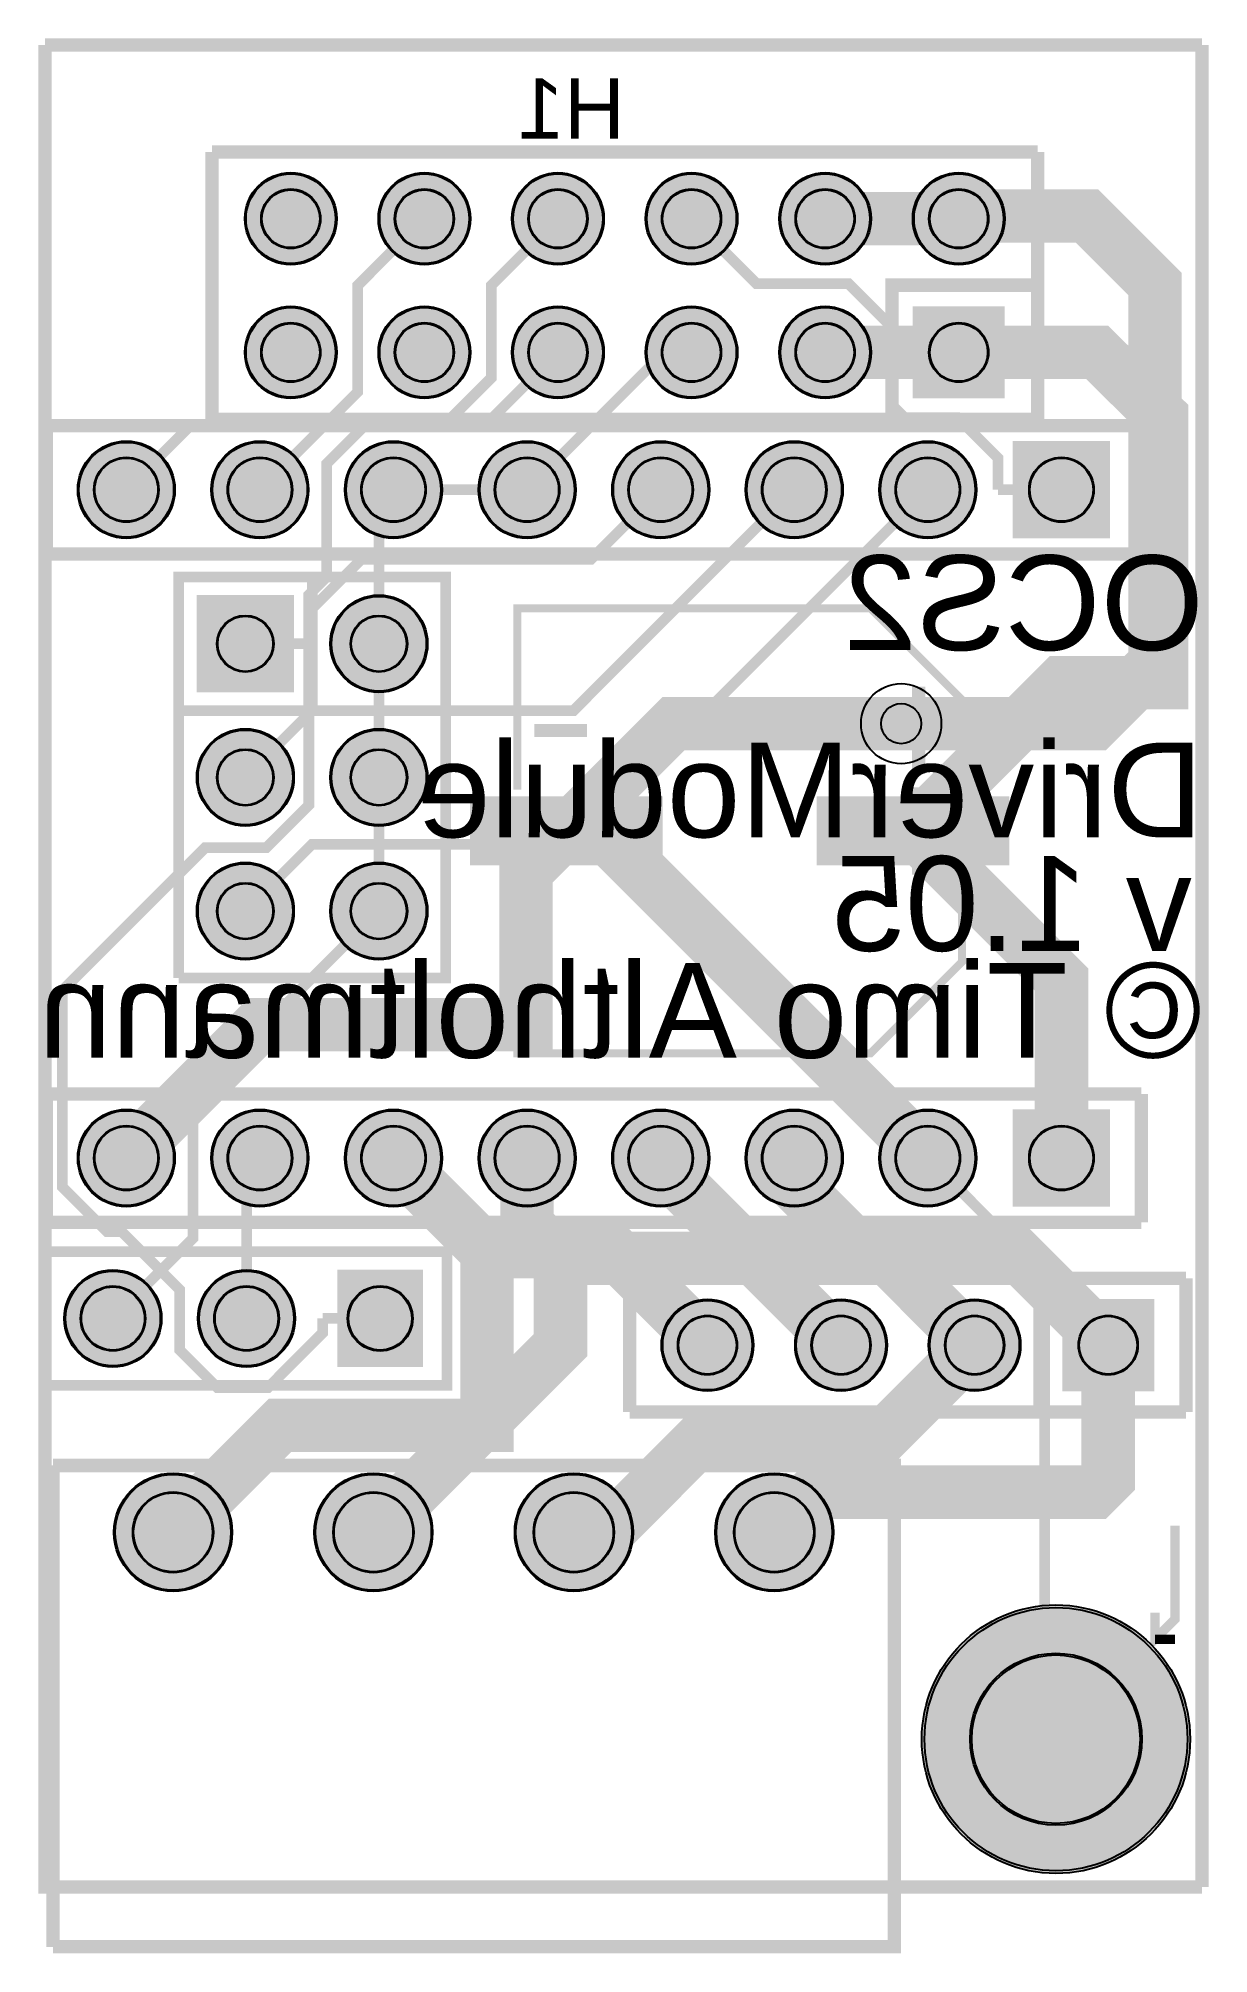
# Model space of a CAD drawing. Header units: millimetres. Extents: x -0.1 to 22.1, y -1.3 to 35.1.
import ezdxf

# ---------------------------------------------------------------- set-up
doc = ezdxf.new("R2010")
doc.units = ezdxf.units.MM
for name, color, linetype, true_color in [('BoardOutLine', 7, 'Continuous', 0xff00ff), ('BottomLayer', 7, 'Continuous', 0x0000ff), ('BottomSilkLayer', 7, 'Continuous', 0x66cc33), ('BottomSolderMaskLayer', 7, 'Continuous', 0xaa00ff), ('Document', 7, 'Continuous', 0xffffff), ('Hole', 7, 'Continuous', 0x222222), ('Multi-Layer', 7, 'Continuous', 0xc0c0c0), ('TopLayer', 7, 'Continuous', 0xff0000), ('TopPasteMaskLayer', 7, 'Continuous', 0x808080), ('TopSilkLayer', 7, 'Continuous', 0xffcc00), ('TopSolderMaskLayer', 7, 'Continuous', 0x800080)]:
    doc.layers.add(name, color=color, linetype=linetype, true_color=true_color)
doc.styles.get("Standard").update_dxf_attribs({"font": 'arial.ttf'})

msp = doc.modelspace()

# ---------------------------------------------------------------- hatches: boundary and pattern name
at = {"layer": 'BottomSolderMaskLayer'}
for points in [[(3.798, 31.699, 1), (5.549, 31.699, 1)], [(6.338, 31.699, 1), (8.089, 31.699, 1)], [(8.878, 31.699, 1), (10.629, 31.699, 1)], [(11.418, 31.699, 1), (13.169, 31.699, 1)], [(13.958, 31.699, 1), (15.709, 31.699, 1)], [(16.498, 31.699, 1), (18.249, 31.699, 1)], [(3.798, 29.159, 1), (5.549, 29.159, 1)], [(6.338, 29.159, 1), (8.089, 29.159, 1)], [(8.878, 29.159, 1), (10.629, 29.159, 1)], [(11.418, 29.159, 1), (13.169, 29.159, 1)], [(13.958, 29.159, 1), (15.709, 29.159, 1)], [(18.249, 30.035), (16.498, 30.035), (16.498, 28.284), (18.249, 28.284)], [(0.622, 26.549, 1), (2.472, 26.549, 1)], [(3.162, 26.549, 1), (5.012, 26.549, 1)], [(5.702, 26.549, 1), (7.552, 26.549, 1)], [(8.242, 26.549, 1), (10.092, 26.549, 1)], [(10.782, 26.549, 1), (12.632, 26.549, 1)], [(13.322, 26.549, 1), (15.172, 26.549, 1)], [(15.862, 26.549, 1), (17.712, 26.549, 1)], [(20.252, 25.624), (18.402, 25.624), (18.402, 27.474), (20.252, 27.474)], [(4.736, 24.548), (4.736, 22.697), (2.885, 22.697), (2.885, 24.548)], [(5.425, 23.622, 1), (7.276, 23.622, 1)], [(2.885, 21.082, 1), (4.736, 21.082, 1)], [(5.425, 21.082, 1), (7.276, 21.082, 1)], [(2.885, 18.542, 1), (4.736, 18.542, 1)], [(5.425, 18.542, 1), (7.276, 18.542, 1)], [(0.622, 13.849, 1), (2.472, 13.849, 1)], [(3.162, 13.849, 1), (5.012, 13.849, 1)], [(5.702, 13.849, 1), (7.552, 13.849, 1)], [(8.242, 13.849, 1), (10.092, 13.849, 1)], [(10.782, 13.849, 1), (12.632, 13.849, 1)], [(13.322, 13.849, 1), (15.172, 13.849, 1)], [(15.862, 13.849, 1), (17.712, 13.849, 1)], [(20.252, 12.924), (18.402, 12.924), (18.402, 14.774), (20.252, 14.774)], [(0.368, 10.801, 1), (2.218, 10.801, 1)], [(2.908, 10.801, 1), (4.758, 10.801, 1)], [(7.186, 9.876), (5.56, 9.876), (5.56, 11.726), (7.186, 11.726)], [(11.721, 10.293, 1), (13.471, 10.293, 1)], [(14.261, 10.293, 1), (16.011, 10.293, 1)], [(16.801, 10.293, 1), (18.551, 10.293, 1)], [(21.091, 9.418), (19.341, 9.418), (19.341, 11.168), (21.091, 11.168)], [(1.311, 6.737, 1), (3.561, 6.737, 1)], [(5.121, 6.737, 1), (7.371, 6.737, 1)], [(8.931, 6.737, 1), (11.181, 6.737, 1)], [(12.741, 6.737, 1), (14.991, 6.737, 1)], [(16.672, 2.806, 1), (21.774, 2.806, 1)]]:
    msp.add_hatch(color=256, dxfattribs=at).paths.add_polyline_path(points)
at = {"layer": 'Document'}
for points in [[(16.736, 19.236), (16.736, 20.896), (16.487, 20.896), (16.487, 19.236)], [(9.307, 19.942), (9.307, 20.191), (10.303, 20.191), (10.303, 19.942)], [(17.109, 19.942), (17.109, 20.191), (16.113, 20.191), (16.113, 19.942)]]:
    msp.add_hatch(color=256, dxfattribs=at).paths.add_polyline_path(points)
at = {"layer": 'Multi-Layer'}
for points in [[(3.824, 31.699, 1), (5.524, 31.699, 1)], [(6.364, 31.699, 1), (8.064, 31.699, 1)], [(8.904, 31.699, 1), (10.604, 31.699, 1)], [(11.444, 31.699, 1), (13.144, 31.699, 1)], [(13.984, 31.699, 1), (15.684, 31.699, 1)], [(16.524, 31.699, 1), (18.224, 31.699, 1)], [(3.824, 29.159, 1), (5.524, 29.159, 1)], [(6.364, 29.159, 1), (8.064, 29.159, 1)], [(8.904, 29.159, 1), (10.604, 29.159, 1)], [(11.444, 29.159, 1), (13.144, 29.159, 1)], [(13.984, 29.159, 1), (15.684, 29.159, 1)], [(18.224, 30.009), (16.524, 30.009), (16.524, 28.309), (18.224, 28.309)], [(0.647, 26.549, 1), (2.447, 26.549, 1)], [(3.187, 26.549, 1), (4.987, 26.549, 1)], [(5.727, 26.549, 1), (7.527, 26.549, 1)], [(8.267, 26.549, 1), (10.067, 26.549, 1)], [(10.807, 26.549, 1), (12.607, 26.549, 1)], [(13.347, 26.549, 1), (15.147, 26.549, 1)], [(15.887, 26.549, 1), (17.687, 26.549, 1)], [(20.227, 25.649), (18.427, 25.649), (18.427, 27.449), (20.227, 27.449)], [(4.71, 24.522), (4.71, 22.722), (2.91, 22.722), (2.91, 24.522)], [(5.45, 23.622, 1), (7.25, 23.622, 1)], [(2.91, 21.082, 1), (4.71, 21.082, 1)], [(5.45, 21.082, 1), (7.25, 21.082, 1)], [(2.91, 18.542, 1), (4.71, 18.542, 1)], [(5.45, 18.542, 1), (7.25, 18.542, 1)], [(0.647, 13.849, 1), (2.447, 13.849, 1)], [(3.187, 13.849, 1), (4.987, 13.849, 1)], [(5.727, 13.849, 1), (7.527, 13.849, 1)], [(8.267, 13.849, 1), (10.067, 13.849, 1)], [(10.807, 13.849, 1), (12.607, 13.849, 1)], [(13.347, 13.849, 1), (15.147, 13.849, 1)], [(15.887, 13.849, 1), (17.687, 13.849, 1)], [(20.227, 12.949), (18.427, 12.949), (18.427, 14.749), (20.227, 14.749)], [(0.393, 10.801, 1), (2.193, 10.801, 1)], [(2.933, 10.801, 1), (4.733, 10.801, 1)], [(7.16, 9.901), (5.586, 9.901), (5.586, 11.701), (7.16, 11.701)], [(11.746, 10.293, 1), (13.446, 10.293, 1)], [(14.286, 10.293, 1), (15.986, 10.293, 1)], [(16.826, 10.293, 1), (18.526, 10.293, 1)], [(21.066, 9.443), (19.366, 9.443), (19.366, 11.143), (21.066, 11.143)], [(1.336, 6.737, 1), (3.536, 6.737, 1)], [(5.146, 6.737, 1), (7.346, 6.737, 1)], [(8.956, 6.737, 1), (11.156, 6.737, 1)], [(12.766, 6.737, 1), (14.966, 6.737, 1)]]:
    msp.add_hatch(color=256, dxfattribs=at).paths.add_polyline_path(points)
at = {"layer": 'TopLayer'}
for points in [[(11.718, 19.436), (11.718, 20.696), (8.108, 20.696), (8.108, 19.436)], [(14.698, 19.436), (14.698, 20.696), (18.308, 20.696), (18.308, 19.436)]]:
    msp.add_hatch(color=256, dxfattribs=at).paths.add_polyline_path(points)
at = {"layer": 'TopPasteMaskLayer'}
for points in [[(11.718, 19.436), (11.718, 20.696), (8.108, 20.696), (8.108, 19.436)], [(14.698, 19.436), (14.698, 20.696), (18.308, 20.696), (18.308, 19.436)]]:
    msp.add_hatch(color=256, dxfattribs=at).paths.add_polyline_path(points)
at = {"layer": 'TopSilkLayer'}
for points in [[(16.736, 21.145), (16.736, 22.805), (16.487, 22.805), (16.487, 21.145)], [(9.307, 21.851), (9.307, 22.1), (10.303, 22.1), (10.303, 21.851)], [(17.109, 21.851), (17.109, 22.1), (16.113, 22.1), (16.113, 21.851)]]:
    msp.add_hatch(color=256, dxfattribs=at).paths.add_polyline_path(points)
at = {"layer": 'TopSolderMaskLayer'}
for points in [[(3.798, 31.699, 1), (5.549, 31.699, 1)], [(6.338, 31.699, 1), (8.089, 31.699, 1)], [(8.878, 31.699, 1), (10.629, 31.699, 1)], [(11.418, 31.699, 1), (13.169, 31.699, 1)], [(13.958, 31.699, 1), (15.709, 31.699, 1)], [(16.498, 31.699, 1), (18.249, 31.699, 1)], [(3.798, 29.159, 1), (5.549, 29.159, 1)], [(6.338, 29.159, 1), (8.089, 29.159, 1)], [(8.878, 29.159, 1), (10.629, 29.159, 1)], [(11.418, 29.159, 1), (13.169, 29.159, 1)], [(13.958, 29.159, 1), (15.709, 29.159, 1)], [(18.249, 30.035), (16.498, 30.035), (16.498, 28.284), (18.249, 28.284)], [(0.622, 26.549, 1), (2.472, 26.549, 1)], [(3.162, 26.549, 1), (5.012, 26.549, 1)], [(5.702, 26.549, 1), (7.552, 26.549, 1)], [(8.242, 26.549, 1), (10.092, 26.549, 1)], [(10.782, 26.549, 1), (12.632, 26.549, 1)], [(13.322, 26.549, 1), (15.172, 26.549, 1)], [(15.862, 26.549, 1), (17.712, 26.549, 1)], [(20.252, 25.624), (18.402, 25.624), (18.402, 27.474), (20.252, 27.474)], [(4.736, 24.548), (4.736, 22.697), (2.885, 22.697), (2.885, 24.548)], [(5.425, 23.622, 1), (7.276, 23.622, 1)], [(2.885, 21.082, 1), (4.736, 21.082, 1)], [(5.425, 21.082, 1), (7.276, 21.082, 1)], [(11.743, 19.411), (11.743, 20.721), (8.083, 20.721), (8.083, 19.411)], [(14.673, 19.411), (14.673, 20.721), (18.333, 20.721), (18.333, 19.411)], [(2.885, 18.542, 1), (4.736, 18.542, 1)], [(5.425, 18.542, 1), (7.276, 18.542, 1)], [(0.622, 13.849, 1), (2.472, 13.849, 1)], [(3.162, 13.849, 1), (5.012, 13.849, 1)], [(5.702, 13.849, 1), (7.552, 13.849, 1)], [(8.242, 13.849, 1), (10.092, 13.849, 1)], [(10.782, 13.849, 1), (12.632, 13.849, 1)], [(13.322, 13.849, 1), (15.172, 13.849, 1)], [(15.862, 13.849, 1), (17.712, 13.849, 1)], [(20.252, 12.924), (18.402, 12.924), (18.402, 14.774), (20.252, 14.774)], [(0.368, 10.801, 1), (2.218, 10.801, 1)], [(2.908, 10.801, 1), (4.758, 10.801, 1)], [(7.186, 9.876), (5.56, 9.876), (5.56, 11.726), (7.186, 11.726)], [(11.721, 10.293, 1), (13.471, 10.293, 1)], [(14.261, 10.293, 1), (16.011, 10.293, 1)], [(16.801, 10.293, 1), (18.551, 10.293, 1)], [(21.091, 9.418), (19.341, 9.418), (19.341, 11.168), (21.091, 11.168)], [(1.311, 6.737, 1), (3.561, 6.737, 1)], [(5.121, 6.737, 1), (7.371, 6.737, 1)], [(8.931, 6.737, 1), (11.181, 6.737, 1)], [(12.741, 6.737, 1), (14.991, 6.737, 1)], [(16.672, 2.806, 1), (21.774, 2.806, 1)]]:
    msp.add_hatch(color=256, dxfattribs=at).paths.add_polyline_path(points)

# ---------------------------------------------------------------- linework, layer by layer
at = {"layer": 'BoardOutLine', "const_width": 0.254}
for points in [[(22, 35), (0, 35)], [(0, 35), (0, 0), (22, 0)], [(22, 0), (22, 35)]]:
    msp.add_lwpolyline(points, dxfattribs=at)
at = {"layer": 'BottomLayer'}
for points, const_width in [([(17.374, 31.699), (14.834, 31.699)], 1.016), ([(16.279, 22.105), (19.962, 22.105), (21.105, 23.248), (21.105, 30.457), (19.812, 31.749), (17.424, 31.749), (17.374, 31.699)], 1.016), ([(18.122, 26.549), (18.122, 27.152), (17.355, 27.919), (16.344, 27.919), (16.079, 28.183), (16.079, 29.664), (15.279, 30.464), (13.529, 30.464), (12.294, 31.699)], 0.203), ([(17.374, 31.699), (14.834, 31.699)], 0.203), ([(16.279, 22.105), (19.962, 22.105), (21.105, 23.248), (21.105, 30.457), (19.812, 31.75), (17.424, 31.75), (17.374, 31.699)], 0.203), ([(1.547, 26.549), (2.754, 27.756), (8.35, 27.756), (9.754, 29.159)], 0.203), ([(9.167, 26.549), (11.777, 29.159), (12.294, 29.159)], 0.203), ([(16.787, 26.549), (10.05, 19.812), (5.08, 19.812), (3.81, 18.542)], 0.203), ([(14.247, 26.549), (10.05, 22.352), (5.08, 22.352), (3.81, 21.082)], 0.203), ([(11.707, 26.549), (10.382, 25.224), (6.014, 25.224), (5.015, 24.225), (5.015, 23.622)], 0.203), ([(6.627, 26.549), (9.167, 26.549)], 0.203), ([(19.327, 26.549), (18.122, 26.549)], 0.203), ([(3.81, 23.622), (5.015, 23.622)], 0.203), ([(6.35, 18.542), (2.817, 15.009), (2.817, 12.325), (1.293, 10.801)], 0.203), ([(2.436, 6.737), (4.468, 8.769), (8.405, 8.769), (8.405, 12.071), (6.627, 13.849)], 1.016), ([(17.676, 10.293), (15.898, 12.071), (13.358, 12.071), (11.707, 13.722), (11.707, 13.849)], 1.016), ([(8.405, 12.071), (6.627, 13.849)], 0.508), ([(17.676, 10.293), (15.898, 12.071), (13.358, 12.071), (11.707, 13.722), (11.707, 13.849)], 0.508), ([(19.223, 2.806), (19.01, 3.019), (19.01, 11.626), (16.787, 13.849)], 0.203), ([(12.596, 10.293), (10.818, 12.071), (8.405, 12.071)], 1.016), ([(2.436, 6.737), (4.468, 8.769), (8.405, 8.769), (8.405, 12.071)], 0.508), ([(12.596, 10.293), (10.818, 12.071), (8.405, 12.071)], 0.508), ([(17.676, 10.293), (16.025, 8.642), (12.596, 8.642), (10.691, 6.737), (10.056, 6.737)], 1.016), ([(17.676, 10.293), (16.025, 8.642), (12.596, 8.642), (10.691, 6.737), (10.056, 6.737)], 0.508)]:
    msp.add_lwpolyline(points, dxfattribs=dict(at, const_width=const_width))
at = {"layer": 'BottomSilkLayer', "const_width": 0.254}
for points in [[(3.174, 32.969), (3.174, 27.889)], [(18.874, 32.969), (3.174, 32.969)], [(18.874, 32.969), (18.874, 27.889)], [(18.874, 30.436), (16.104, 30.436), (16.104, 27.889)], [(18.874, 27.889), (3.174, 27.889)]]:
    msp.add_lwpolyline(points, dxfattribs=at)
at = {"layer": 'BottomSolderMaskLayer'}
for centre, radius in [((4.674, 31.699), 0.875), ((7.214, 31.699), 0.875), ((9.754, 31.699), 0.875), ((12.294, 31.699), 0.875), ((14.834, 31.699), 0.875), ((17.374, 31.699), 0.875), ((4.674, 31.699), 0.566), ((7.214, 31.699), 0.566), ((9.754, 31.699), 0.566), ((12.294, 31.699), 0.566), ((14.834, 31.699), 0.566), ((17.374, 31.699), 0.566), ((4.674, 29.159), 0.875), ((7.214, 29.159), 0.875), ((9.754, 29.159), 0.875), ((12.294, 29.159), 0.875), ((14.834, 29.159), 0.875), ((4.674, 29.159), 0.566), ((7.214, 29.159), 0.566), ((9.754, 29.159), 0.566), ((12.294, 29.159), 0.566), ((14.834, 29.159), 0.566), ((17.374, 29.159), 0.566), ((1.547, 26.549), 0.925), ((4.087, 26.549), 0.925), ((6.627, 26.549), 0.925), ((9.167, 26.549), 0.925), ((11.707, 26.549), 0.925), ((14.247, 26.549), 0.925), ((16.787, 26.549), 0.925), ((1.547, 26.549), 0.617), ((4.087, 26.549), 0.617), ((6.627, 26.549), 0.617), ((9.167, 26.549), 0.617), ((11.707, 26.549), 0.617), ((14.247, 26.549), 0.617), ((16.787, 26.549), 0.617), ((19.327, 26.549), 0.617), ((6.35, 23.622), 0.925), ((3.81, 23.622), 0.54), ((6.35, 23.622), 0.54), ((3.81, 21.082), 0.925), ((6.35, 21.082), 0.925), ((3.81, 21.082), 0.54), ((6.35, 21.082), 0.54), ((3.81, 18.542), 0.925), ((6.35, 18.542), 0.925), ((3.81, 18.542), 0.54), ((6.35, 18.542), 0.54), ((1.547, 13.849), 0.925), ((4.087, 13.849), 0.925), ((6.627, 13.849), 0.925), ((9.167, 13.849), 0.925), ((11.707, 13.849), 0.925), ((14.247, 13.849), 0.925), ((16.787, 13.849), 0.925), ((1.547, 13.849), 0.617), ((4.087, 13.849), 0.617), ((6.627, 13.849), 0.617), ((9.167, 13.849), 0.617), ((11.707, 13.849), 0.617), ((14.247, 13.849), 0.617), ((16.787, 13.849), 0.617), ((19.327, 13.849), 0.617), ((1.293, 10.801), 0.925), ((3.833, 10.801), 0.925), ((1.293, 10.801), 0.617), ((3.833, 10.801), 0.617), ((6.373, 10.801), 0.619), ((12.596, 10.293), 0.875), ((15.136, 10.293), 0.875), ((17.676, 10.293), 0.875), ((12.596, 10.293), 0.566), ((15.136, 10.293), 0.566), ((17.676, 10.293), 0.566), ((20.216, 10.293), 0.566), ((2.436, 6.737), 1.125), ((6.246, 6.737), 1.125), ((10.056, 6.737), 1.125), ((13.866, 6.737), 1.125), ((2.436, 6.737), 0.767), ((6.246, 6.737), 0.767), ((10.056, 6.737), 0.767), ((13.866, 6.737), 0.767), ((19.223, 2.806), 2.551), ((19.222, 2.806), 1.633)]:
    msp.add_circle(centre, radius, dxfattribs=at)
at = {"layer": 'Hole'}
msp.add_circle((16.279, 22.104), 0.381, dxfattribs=at)
at = {"layer": 'Multi-Layer'}
for centre, radius in [((4.674, 31.699), 0.85), ((7.214, 31.699), 0.85), ((9.754, 31.699), 0.85), ((12.294, 31.699), 0.85), ((14.834, 31.699), 0.85), ((17.374, 31.699), 0.85), ((4.674, 31.699), 0.55), ((7.214, 31.699), 0.55), ((9.754, 31.699), 0.55), ((12.294, 31.699), 0.55), ((14.834, 31.699), 0.55), ((17.374, 31.699), 0.55), ((4.674, 29.159), 0.85), ((7.214, 29.159), 0.85), ((9.754, 29.159), 0.85), ((12.294, 29.159), 0.85), ((14.834, 29.159), 0.85), ((4.674, 29.159), 0.55), ((7.214, 29.159), 0.55), ((9.754, 29.159), 0.55), ((12.294, 29.159), 0.55), ((14.834, 29.159), 0.55), ((17.374, 29.159), 0.55), ((1.547, 26.549), 0.9), ((4.087, 26.549), 0.9), ((6.627, 26.549), 0.9), ((9.167, 26.549), 0.9), ((11.707, 26.549), 0.9), ((14.247, 26.549), 0.9), ((16.787, 26.549), 0.9), ((1.547, 26.549), 0.6), ((4.087, 26.549), 0.6), ((6.627, 26.549), 0.6), ((9.167, 26.549), 0.6), ((11.707, 26.549), 0.6), ((14.247, 26.549), 0.6), ((16.787, 26.549), 0.6), ((19.327, 26.549), 0.6), ((6.35, 23.622), 0.9), ((3.81, 23.622), 0.525), ((6.35, 23.622), 0.525), ((16.279, 22.104), 0.762), ((3.81, 21.082), 0.9), ((6.35, 21.082), 0.9), ((3.81, 21.082), 0.525), ((6.35, 21.082), 0.525), ((3.81, 18.542), 0.9), ((6.35, 18.542), 0.9), ((3.81, 18.542), 0.525), ((6.35, 18.542), 0.525), ((1.547, 13.849), 0.9), ((4.087, 13.849), 0.9), ((6.627, 13.849), 0.9), ((9.167, 13.849), 0.9), ((11.707, 13.849), 0.9), ((14.247, 13.849), 0.9), ((16.787, 13.849), 0.9), ((1.547, 13.849), 0.6), ((4.087, 13.849), 0.6), ((6.627, 13.849), 0.6), ((9.167, 13.849), 0.6), ((11.707, 13.849), 0.6), ((14.247, 13.849), 0.6), ((16.787, 13.849), 0.6), ((19.327, 13.849), 0.6), ((1.293, 10.801), 0.9), ((3.833, 10.801), 0.9), ((1.293, 10.801), 0.6), ((3.833, 10.801), 0.6), ((6.373, 10.801), 0.6), ((12.596, 10.293), 0.85), ((15.136, 10.293), 0.85), ((17.676, 10.293), 0.85), ((12.596, 10.293), 0.55), ((15.136, 10.293), 0.55), ((17.676, 10.293), 0.55), ((20.216, 10.293), 0.55), ((2.436, 6.737), 1.1), ((6.246, 6.737), 1.1), ((10.056, 6.737), 1.1), ((13.866, 6.737), 1.1), ((2.436, 6.737), 0.75), ((6.246, 6.737), 0.75), ((10.056, 6.737), 0.75), ((13.866, 6.737), 0.75), ((19.223, 2.806), 2.5), ((19.222, 2.806), 1.6)]:
    msp.add_circle(centre, radius, dxfattribs=at)
at = {"layer": 'TopLayer'}
for points, const_width in [([(5.28, 10.801), (5.28, 10.528), (4.241, 9.488), (3.275, 9.488), (2.563, 10.2), (2.563, 11.347), (1.458, 12.452), (1.178, 12.452), (0.332, 13.298), (0.332, 17.034), (3.048, 19.749), (4.212, 19.749), (5.017, 20.554), (5.017, 24.552), (5.357, 24.892), (5.357, 27.045), (6.181, 27.869), (7.681, 27.869), (8.484, 28.672), (8.484, 30.429), (9.754, 31.699)], 0.203), ([(4.087, 26.549), (5.944, 28.406), (5.944, 30.429), (7.214, 31.699)], 0.203), ([(17.374, 29.159), (14.834, 29.159)], 1.016), ([(16.503, 20.065), (19.319, 22.882), (21.232, 22.882), (21.232, 27.947), (20.005, 29.159), (17.374, 29.159)], 1.016), ([(17.374, 29.159), (14.834, 29.159)], 0.508), ([(16.503, 20.066), (19.319, 22.882), (21.232, 22.882), (21.232, 27.947), (20.005, 29.159), (17.374, 29.159)], 0.508), ([(6.627, 26.549), (6.35, 26.272), (6.35, 23.622)], 0.203), ([(6.35, 23.622), (6.35, 21.082)], 0.203), ([(16.279, 22.104), (11.951, 22.104), (9.913, 20.066)], 1.016), ([(16.279, 22.104), (11.951, 22.104), (9.913, 20.066)], 0.203), ([(6.35, 21.082), (6.35, 18.542)], 0.203), ([(9.913, 20.066), (9.144, 19.297), (9.144, 16.383), (4.081, 16.383), (1.547, 13.849)], 1.016), ([(9.913, 20.066), (10.57, 20.066), (16.787, 13.849)], 1.016), ([(16.503, 20.066), (19.327, 17.242), (19.327, 13.849)], 1.016), ([(9.913, 20.066), (9.144, 19.297), (9.144, 16.383), (4.081, 16.383), (1.547, 13.849)], 0.203), ([(9.913, 20.066), (9.913, 20.066)], 0.203), ([(9.913, 20.066), (10.57, 20.066), (16.787, 13.849)], 0.203), ([(16.502, 20.066), (16.503, 20.066)], 0.508), ([(16.503, 20.066), (19.327, 17.242), (19.327, 13.849)], 0.508), ([(15.136, 10.293), (13.485, 11.944), (9.802, 11.944), (9.167, 12.579), (9.167, 13.849)], 1.016), ([(20.216, 10.293), (18.438, 12.071), (15.517, 12.071), (14.247, 13.341), (14.247, 13.849)], 1.016), ([(4.087, 13.849), (3.833, 13.595), (3.833, 10.801)], 0.203), ([(9.802, 11.944), (9.167, 12.579), (9.167, 13.849)], 0.508), ([(20.216, 10.293), (18.438, 12.071), (15.517, 12.071), (14.247, 13.341), (14.247, 13.849)], 0.508), ([(9.802, 11.944), (9.802, 10.293), (6.246, 6.737)], 1.016), ([(9.802, 11.944), (9.802, 10.293), (6.246, 6.737)], 0.508), ([(15.136, 10.293), (13.485, 11.944), (9.802, 11.944)], 0.508), ([(6.373, 10.801), (5.28, 10.801)], 0.203), ([(13.866, 6.737), (14.628, 7.499), (19.962, 7.499), (20.216, 7.753), (20.216, 10.293)], 1.016), ([(13.866, 6.737), (14.628, 7.499), (19.962, 7.499), (20.216, 7.753), (20.216, 10.293)], 0.508)]:
    msp.add_lwpolyline(points, dxfattribs=dict(at, const_width=const_width))
at = {"layer": 'TopSilkLayer'}
for points, const_width in [([(0.027, 25.329), (0.027, 27.769)], 0.254), ([(0.027, 27.769), (20.847, 27.769)], 0.254), ([(20.847, 27.769), (20.847, 25.329)], 0.254), ([(20.847, 25.329), (0.027, 25.329)], 0.254), ([(2.54, 17.272), (7.62, 17.272), (7.62, 24.892), (2.54, 24.892), (2.54, 17.272), (2.54, 22.141)], 0.203), ([(5.083, 24.892), (5.083, 22.352), (2.54, 22.352)], 0.203), ([(8.982, 20.848), (8.982, 24.292), (15.698, 24.292), (17.434, 22.556), (17.434, 20.848)], 0.152), ([(8.982, 19.284), (8.982, 15.84), (15.698, 15.84), (17.434, 17.576), (17.434, 19.284)], 0.152), ([(0.027, 12.629), (0.027, 15.069)], 0.254), ([(0.027, 15.069), (20.847, 15.069)], 0.254), ([(20.847, 15.069), (20.847, 12.629)], 0.254), ([(20.847, 12.629), (0.027, 12.629)], 0.254), ([(5.738, 9.531), (7.643, 9.531), (7.643, 12.071), (0.023, 12.071), (0.023, 9.531)], 0.203), ([(11.116, 9.023), (11.116, 11.563)], 0.254), ([(21.696, 11.563), (11.116, 11.563)], 0.254), ([(18.922, 9.023), (18.922, 11.563)], 0.254), ([(21.696, 9.023), (21.696, 11.563)], 0.254), ([(0.023, 9.531), (5.738, 9.531)], 0.203), ([(21.696, 9.023), (11.116, 9.023)], 0.254), ([(0.15, 8.007), (0.15, -1.143)], 0.254), ([(0.15, 8.007), (16.152, 8.007), (16.152, -1.137), (15.898, -1.137)], 0.254), ([(21.486, 5.467), (21.486, 6.864)], 0.178), ([(21.486, 5.467), (21.486, 5.086), (21.105, 4.705), (21.105, 5.213)], 0.178), ([(21.105, 4.705), (21.486, 4.705)], 0.178), ([(0.15, -1.137), (15.898, -1.137)], 0.254)]:
    msp.add_lwpolyline(points, dxfattribs=dict(at, const_width=const_width))
at = {"layer": 'TopSolderMaskLayer'}
for centre, radius in [((4.674, 31.699), 0.875), ((7.214, 31.699), 0.875), ((9.754, 31.699), 0.875), ((12.294, 31.699), 0.875), ((14.834, 31.699), 0.875), ((17.374, 31.699), 0.875), ((4.674, 31.699), 0.566), ((7.214, 31.699), 0.566), ((9.754, 31.699), 0.566), ((12.294, 31.699), 0.566), ((14.834, 31.699), 0.566), ((17.374, 31.699), 0.566), ((4.674, 29.159), 0.875), ((7.214, 29.159), 0.875), ((9.754, 29.159), 0.875), ((12.294, 29.159), 0.875), ((14.834, 29.159), 0.875), ((4.674, 29.159), 0.566), ((7.214, 29.159), 0.566), ((9.754, 29.159), 0.566), ((12.294, 29.159), 0.566), ((14.834, 29.159), 0.566), ((17.374, 29.159), 0.566), ((1.547, 26.549), 0.925), ((4.087, 26.549), 0.925), ((6.627, 26.549), 0.925), ((9.167, 26.549), 0.925), ((11.707, 26.549), 0.925), ((14.247, 26.549), 0.925), ((16.787, 26.549), 0.925), ((1.547, 26.549), 0.617), ((4.087, 26.549), 0.617), ((6.627, 26.549), 0.617), ((9.167, 26.549), 0.617), ((11.707, 26.549), 0.617), ((14.247, 26.549), 0.617), ((16.787, 26.549), 0.617), ((19.327, 26.549), 0.617), ((6.35, 23.622), 0.925), ((3.81, 23.622), 0.54), ((6.35, 23.622), 0.54), ((3.81, 21.082), 0.925), ((6.35, 21.082), 0.925), ((3.81, 21.082), 0.54), ((6.35, 21.082), 0.54), ((3.81, 18.542), 0.925), ((6.35, 18.542), 0.925), ((3.81, 18.542), 0.54), ((6.35, 18.542), 0.54), ((1.547, 13.849), 0.925), ((4.087, 13.849), 0.925), ((6.627, 13.849), 0.925), ((9.167, 13.849), 0.925), ((11.707, 13.849), 0.925), ((14.247, 13.849), 0.925), ((16.787, 13.849), 0.925), ((1.547, 13.849), 0.617), ((4.087, 13.849), 0.617), ((6.627, 13.849), 0.617), ((9.167, 13.849), 0.617), ((11.707, 13.849), 0.617), ((14.247, 13.849), 0.617), ((16.787, 13.849), 0.617), ((19.327, 13.849), 0.617), ((1.293, 10.801), 0.925), ((3.833, 10.801), 0.925), ((1.293, 10.801), 0.617), ((3.833, 10.801), 0.617), ((6.373, 10.801), 0.619), ((12.596, 10.293), 0.875), ((15.136, 10.293), 0.875), ((17.676, 10.293), 0.875), ((12.596, 10.293), 0.566), ((15.136, 10.293), 0.566), ((17.676, 10.293), 0.566), ((20.216, 10.293), 0.566), ((2.436, 6.737), 1.125), ((6.246, 6.737), 1.125), ((10.056, 6.737), 1.125), ((13.866, 6.737), 1.125), ((2.436, 6.737), 0.767), ((6.246, 6.737), 0.767), ((10.056, 6.737), 0.767), ((13.866, 6.737), 0.767), ((19.223, 2.806), 2.551), ((19.222, 2.806), 1.633)]:
    msp.add_circle(centre, radius, dxfattribs=at)

# ---------------------------------------------------------------- texts
at = {"layer": 'BottomSilkLayer', "text_generation_flag": 2}
for s, height, p in [('H1', 1.143, (11.024, 33.223)), ('OCS2', 1.8, (22.03, 23.501)), ('DriverModule', 1.8, (22.022, 19.945)), ('v 1.05', 1.8, (21.806, 17.786)), ('© Timo Altholtmann', 1.8, (21.994, 15.754))]:
    msp.add_text(s, height=height, dxfattribs=at).set_placement(p)

doc.saveas('drawing.dxf')
